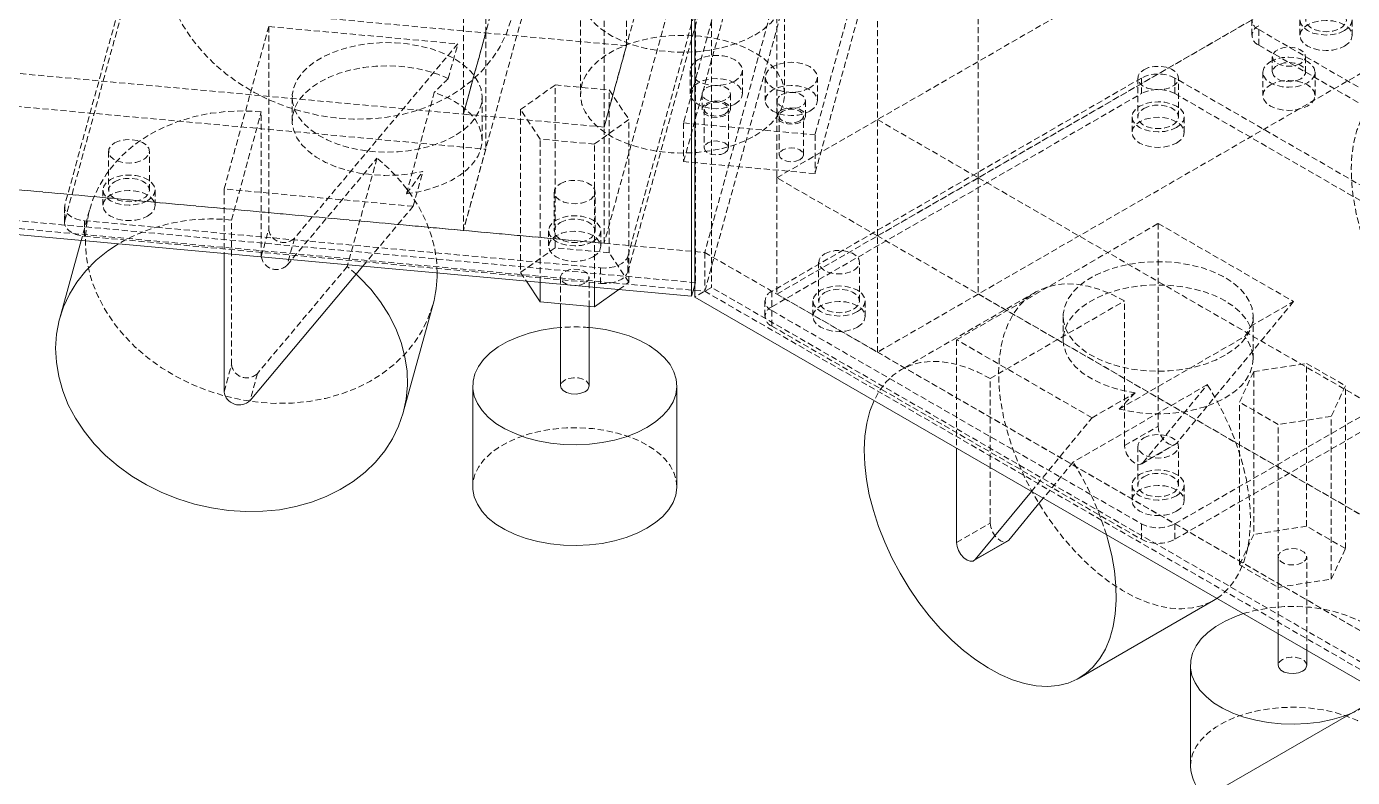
# Model space of a CAD drawing. Header units: millimetres. Extents: x 1529 to 6255, y 1713 to 5797.
# Drawn here: x 5266.6 to 5545.8, y 4392.5 to 4550.7 of the extents above; entities that cross this region are included whole.
import ezdxf

# ---------------------------------------------------------------- set-up
doc = ezdxf.new("R2010")
doc.units = ezdxf.units.MM
doc.linetypes.add('HIDDEN', pattern=[1.905, 1.27, -0.635])

msp = doc.modelspace()

# ---------------------------------------------------------------- linework, layer by layer
at = {"color": 7, "linetype": 'Continuous', "lineweight": 15}
for p, q in [((5406.684, 5062.166), (5406.684, 4493.854)), ((5407.32, 4493.667), (5407.32, 5061.979)), ((5012.694, 4529.878), (5406.684, 4493.854)), ((5278.15, 4505.606), (5273.646, 4489.19)), ((5308.246, 4502.854), (5308.246, 4473.719)), ((5313.699, 4471.893), (5337.465, 4500.183)), ((5371.89, 4497.035), (5374.81, 4492.643)), ((5374.81, 4492.643), (5374.81, 4496.768)), ((5386.215, 4491.6), (5386.215, 4495.725)), ((5386.215, 4491.6), (5391.343, 4495.256)), ((5406.684, 4493.854), (5407.32, 4496.173)), ((5407.029, 4495.112), (5407.32, 4495.085)), ((5345.974, 4469.347), (5352.231, 4492.154)), ((5374.81, 4492.643), (5386.215, 4491.6)), ((5379.077, 4492.253), (5379.077, 4474.96)), ((5570.902, 4399.233), (5407.32, 4493.667)), ((5385.077, 4474.96), (5385.077, 4491.704)), ((5360.577, 4474.96), (5360.577, 4453.73)), ((5403.577, 4453.73), (5403.577, 4474.96)), ((5462.474, 4461.827), (5462.474, 4441.968)), ((5466.378, 4438.387), (5478.211, 4452.742)), ((5480.723, 4451.292), (5473.449, 4442.469)), ((5466.095, 4438.145), (5473.166, 4442.228)), ((5473.449, 4442.469), (5466.378, 4438.387)), ((5473.166, 4442.228), (5473.449, 4442.469)), ((5488.294, 4413.421), (5516.578, 4429.75)), ((5516.578, 4429.75), (5517.281, 4430.187)), ((5530.185, 4422.738), (5530.185, 4416.098)), ((5536.185, 4416.098), (5536.185, 4419.274)), ((5511.685, 4416.098), (5511.685, 4394.868)), ((5552.375, 4409.928), (5102.411, 4150.17))]:
    msp.add_line(p, q, dxfattribs=at)
at = {"color": 7, "linetype": 'HIDDEN', "lineweight": 0}
for p, q in [((5407.466, 5062.063), (5407.466, 4496.705)), ((5410.855, 5064.02), (5410.855, 4495.708)), ((5363.317, 4549.304), (5363.317, 5055.56)), ((5392.948, 5052.85), (5392.948, 4546.595)), ((5358.624, 5038.454), (5358.624, 4532.199)), ((5388.255, 5035.745), (5388.255, 4529.49)), ((5424.609, 5025.052), (5424.609, 4518.797)), ((5467.035, 4518.797), (5467.035, 5025.052)), ((5445.822, 5012.806), (5445.822, 4506.55)), ((5401.644, 4688.999), (5358.624, 4532.199)), ((5388.255, 4529.49), (5431.275, 4686.289)), ((5401.644, 4664.502), (5358.624, 4507.703)), ((5431.275, 4661.793), (5388.255, 4504.994)), ((5452.461, 4659.856), (5409.441, 4503.056)), ((5438.164, 4651.244), (5405, 4530.366)), ((5409.441, 4494.891), (5452.461, 4651.691)), ((5465.819, 4648.716), (5432.655, 4527.838)), ((5405, 4522.201), (5438.164, 4643.079)), ((5465.819, 4640.55), (5432.655, 4519.672)), ((5424.609, 4518.797), (5619.063, 4631.053)), ((5445.822, 4506.55), (5640.276, 4618.807)), ((5424.609, 4494.3), (5619.063, 4606.556)), ((5640.276, 4594.31), (5445.822, 4482.054)), ((5067.011, 4576.397), (5363.317, 4549.304)), ((5291.912, 4575.775), (5274.704, 4513.055)), ((5274.704, 4509.789), (5291.912, 4572.509)), ((5393.227, 4502.218), (5410.435, 4564.938)), ((5062.318, 4559.291), (5358.624, 4532.199)), ((5393.227, 4498.952), (5410.435, 4561.672)), ((5383.26, 4557.637), (5383.26, 4536.407)), ((5426.26, 4536.407), (5426.26, 4557.637)), ((5067.011, 4551.9), (5363.317, 4524.808)), ((5524.649, 4552.04), (5524.649, 4548.773)), ((5534.756, 4552.04), (5534.756, 4548.773)), ((5545.756, 4548.773), (5545.756, 4552.04)), ((5308.246, 4516.435), (5317.632, 4550.646)), ((5317.632, 4550.646), (5357.446, 4547.006)), ((5317.632, 4550.646), (5317.632, 4507.93)), ((5358.624, 4532.199), (5363.317, 4549.304)), ((5363.317, 4549.304), (5363.317, 4524.808)), ((5392.948, 4546.595), (5363.317, 4549.304)), ((5526.114, 4549.999), (5603.896, 4505.096)), ((5526.114, 4549.999), (5526.114, 4546.732)), ((5357.446, 4547.006), (5323.085, 4506.103)), ((5355.434, 4539.672), (5357.446, 4547.006)), ((5392.948, 4546.595), (5388.255, 4529.49)), ((5526.114, 4546.732), (5603.896, 4501.83)), ((5528.943, 4544.305), (5528.943, 4541.039)), ((5535.943, 4541.039), (5535.943, 4544.305)), ((5406.364, 4541.411), (5406.364, 4536.512)), ((5417.364, 4536.512), (5417.364, 4541.411)), ((5422.167, 4539.966), (5422.167, 4535.067)), ((5501.365, 4539.793), (5423.583, 4494.891)), ((5433.167, 4535.067), (5433.167, 4539.966)), ((5500.601, 4539.795), (5500.601, 4531.629)), ((5501.365, 4536.527), (5501.365, 4539.793)), ((5586.218, 4494.891), (5508.436, 4539.793)), ((5508.436, 4539.793), (5508.436, 4536.527)), ((5509.201, 4531.629), (5509.201, 4539.795)), ((5526.943, 4541.039), (5526.943, 4536.14)), ((5537.943, 4536.14), (5537.943, 4541.039)), ((5012.694, 4539.332), (5409.441, 4503.056)), ((5346.642, 4515.445), (5352.494, 4536.773)), ((5370.672, 4533.161), (5377.939, 4538.341)), ((5377.939, 4504.047), (5377.939, 4538.341)), ((5377.939, 4538.341), (5389.344, 4537.299)), ((5389.344, 4537.299), (5393.482, 4531.076)), ((5389.344, 4503.004), (5389.344, 4537.299)), ((5358.624, 4507.703), (5062.318, 4534.795)), ((5322.569, 4535.731), (5322.569, 4530.831)), ((5362.569, 4526.749), (5362.569, 4535.731)), ((5408.864, 4536.512), (5408.864, 4533.245)), ((5414.864, 4533.245), (5414.864, 4536.512)), ((5423.583, 4491.625), (5501.365, 4536.527)), ((5424.667, 4535.067), (5424.667, 4531.8)), ((5430.667, 4531.8), (5430.667, 4535.067)), ((5508.436, 4536.527), (5586.218, 4491.625)), ((5012.694, 4531.167), (5407.029, 4495.112)), ((5407.466, 4496.705), (5013.477, 4532.728)), ((5309.81, 4509.889), (5316.067, 4532.696)), ((5316.067, 4502.228), (5316.067, 4532.696)), ((5358.624, 4532.199), (5388.255, 4529.49)), ((5358.624, 4507.703), (5358.624, 4532.199)), ((5370.672, 4533.161), (5370.672, 4498.866)), ((5374.81, 4526.938), (5370.672, 4533.161)), ((5409.314, 4533.245), (5409.314, 4525.08)), ((5414.414, 4525.08), (5414.414, 4533.245)), ((5425.117, 4531.8), (5425.117, 4523.635)), ((5430.217, 4523.635), (5430.217, 4531.8)), ((5499.401, 4531.629), (5499.401, 4528.363)), ((5510.401, 4528.363), (5510.401, 4531.629)), ((5393.482, 4531.076), (5386.215, 4525.895)), ((5388.255, 4504.994), (5388.255, 4529.49)), ((5393.482, 4496.781), (5393.482, 4531.076)), ((5405, 4530.366), (5432.655, 4527.838)), ((5405, 4530.366), (5405, 4522.201)), ((5424.609, 4518.797), (5445.822, 4531.043)), ((5445.822, 4531.043), (5467.035, 4518.797)), ((5374.81, 4496.768), (5374.81, 4526.938)), ((5386.215, 4525.895), (5374.81, 4526.938)), ((5386.215, 4495.725), (5386.215, 4525.895)), ((5432.655, 4527.838), (5432.655, 4519.672)), ((5283.923, 4524.368), (5283.923, 4516.203)), ((5292.524, 4516.203), (5292.524, 4524.368)), ((5321.521, 4500.402), (5340.431, 4522.911)), ((5340.431, 4522.911), (5334.173, 4500.104)), ((5363.317, 4524.808), (5358.624, 4507.703)), ((5348.06, 4512.795), (5350.072, 4520.129)), ((5432.655, 4519.672), (5405, 4522.201)), ((5424.609, 4518.797), (5424.609, 4494.3)), ((5445.822, 4506.55), (5424.609, 4518.797)), ((5445.822, 4506.55), (5467.035, 4518.797)), ((5467.035, 4518.797), (5679.167, 4396.335)), ((5467.035, 4518.797), (5467.035, 4494.3)), ((5282.723, 4516.203), (5282.723, 4512.937)), ((5293.724, 4512.937), (5293.724, 4516.203)), ((5348.06, 4512.795), (5308.246, 4516.435)), ((5308.246, 4516.435), (5308.246, 4502.854)), ((5377.754, 4515.789), (5377.754, 4507.624)), ((5386.354, 4507.624), (5386.354, 4515.789)), ((5274.643, 4512.604), (5274.643, 4509.338)), ((5274.704, 4513.055), (5274.704, 4509.789)), ((5279.904, 4511.998), (5278.15, 4505.606)), ((5337.465, 4500.183), (5348.06, 4512.795)), ((5278.86, 4509.753), (5387.506, 4499.819)), ((5278.86, 4509.753), (5278.86, 4506.487)), ((5309.81, 4479.421), (5309.81, 4509.889)), ((5462.474, 4484.685), (5504.901, 4509.177)), ((5504.901, 4509.177), (5533.405, 4492.722)), ((5504.901, 4509.177), (5504.901, 4466.46)), ((5278.86, 4506.487), (5387.506, 4496.553)), ((5316.067, 4502.228), (5317.632, 4507.93)), ((5323.085, 4506.103), (5321.521, 4500.402)), ((5388.255, 4504.994), (5358.624, 4507.703)), ((5376.554, 4507.624), (5376.554, 4504.357)), ((5387.554, 4504.357), (5387.554, 4507.624)), ((5445.822, 4482.054), (5445.822, 4506.55)), ((5657.954, 4384.089), (5445.822, 4506.55)), ((5377.939, 4504.047), (5370.672, 4498.866)), ((5389.344, 4503.004), (5377.939, 4504.047)), ((5393.482, 4496.781), (5389.344, 4503.004)), ((5393.227, 4502.218), (5393.227, 4498.952)), ((5409.441, 4503.056), (5409.441, 4494.891)), ((5409.441, 4503.056), (5694.335, 4338.591)), ((5433.425, 4501.015), (5433.425, 4492.85)), ((5442.025, 4492.85), (5442.025, 4501.015)), ((5334.173, 4500.104), (5315.263, 4477.594)), ((5336.041, 4498.488), (5334.173, 4500.104)), ((5370.672, 4498.866), (5371.89, 4497.035)), ((5379.077, 4497.824), (5379.077, 4492.253)), ((5385.077, 4491.704), (5385.077, 4497.824)), ((5387.506, 4496.553), (5387.506, 4499.819)), ((5391.343, 4495.256), (5393.482, 4496.781)), ((5407.32, 4496.173), (5407.466, 4496.705)), ((5410.855, 4495.708), (5407.32, 4493.667)), ((5407.32, 4495.085), (5409.441, 4494.891)), ((5409.441, 4494.891), (5694.335, 4330.425)), ((5692.921, 4332.875), (5410.855, 4495.708)), ((5423.583, 4494.891), (5423.583, 4491.625)), ((5422.119, 4492.85), (5422.119, 4489.584)), ((5424.609, 4494.3), (5445.822, 4482.054)), ((5432.225, 4492.85), (5432.225, 4489.584)), ((5443.225, 4489.584), (5443.225, 4492.85)), ((5467.035, 4494.3), (5445.822, 4482.054)), ((5479.081, 4494.703), (5450.797, 4478.375)), ((5679.167, 4371.839), (5467.035, 4494.3)), ((5469.545, 4476.518), (5497.83, 4492.847)), ((5497.83, 4462.378), (5497.83, 4492.847)), ((5533.405, 4492.722), (5508.805, 4462.879)), ((5524.309, 4487.471), (5533.405, 4492.722)), ((5423.583, 4490.809), (5501.365, 4445.907)), ((5423.583, 4490.809), (5423.583, 4487.543)), ((5484.901, 4489.584), (5484.901, 4484.685)), ((5508.436, 4445.907), (5586.218, 4490.809)), ((5524.901, 4480.602), (5524.901, 4489.584)), ((5423.583, 4487.543), (5501.365, 4442.64)), ((5508.436, 4442.64), (5586.218, 4487.543)), ((5490.978, 4468.229), (5462.474, 4484.685)), ((5462.474, 4484.685), (5462.474, 4461.827)), ((5496.686, 4470.075), (5523.136, 4485.344)), ((5657.954, 4359.593), (5445.822, 4482.054)), ((5308.246, 4473.719), (5309.81, 4479.421)), ((5525.02, 4477.969), (5536.173, 4479.694)), ((5536.173, 4479.694), (5544.338, 4474.981)), ((5536.173, 4445.4), (5536.173, 4479.694)), ((5315.263, 4477.594), (5313.699, 4471.893)), ((5469.545, 4446.05), (5469.545, 4476.518)), ((5522.031, 4471.53), (5525.02, 4477.969)), ((5525.02, 4477.969), (5525.02, 4443.674)), ((5515.272, 4475.22), (5486.988, 4458.892)), ((5490.978, 4468.229), (5500.074, 4473.48)), ((5501.734, 4458.797), (5515.272, 4475.22)), ((5544.338, 4474.981), (5541.35, 4468.542)), ((5544.338, 4440.686), (5544.338, 4474.981)), ((5522.031, 4437.236), (5522.031, 4471.53)), ((5530.196, 4466.817), (5522.031, 4471.53)), ((5478.211, 4452.742), (5490.978, 4468.229)), ((5541.35, 4468.542), (5530.196, 4466.817)), ((5541.35, 4434.247), (5541.35, 4468.542)), ((5497.83, 4462.378), (5504.901, 4466.46)), ((5530.196, 4432.522), (5530.196, 4466.817)), ((5500.601, 4462.236), (5500.601, 4454.071)), ((5501.451, 4458.556), (5508.522, 4462.638)), ((5508.805, 4462.879), (5501.734, 4458.797)), ((5509.201, 4454.071), (5509.201, 4462.236)), ((5486.988, 4458.892), (5480.723, 4451.292)), ((5499.401, 4454.071), (5499.401, 4450.804)), ((5510.401, 4450.804), (5510.401, 4454.071)), ((5462.474, 4441.968), (5469.545, 4446.05)), ((5501.365, 4442.64), (5501.365, 4445.907)), ((5508.436, 4445.907), (5508.436, 4442.64)), ((5536.173, 4445.4), (5525.02, 4443.674)), ((5544.338, 4440.686), (5536.173, 4445.4)), ((5525.02, 4443.674), (5522.031, 4437.236)), ((5541.35, 4434.247), (5544.338, 4440.686)), ((5522.031, 4437.236), (5530.196, 4432.522)), ((5530.185, 4438.961), (5530.185, 4422.738)), ((5536.185, 4419.274), (5536.185, 4438.961)), ((5530.196, 4432.522), (5541.35, 4434.247))]:
    msp.add_line(p, q, dxfattribs=at)
at = {"color": 7, "linetype": 'HIDDEN', "lineweight": 0, "flags": 128}
for points in [[(5332.493, 4592.565), (5328.882, 4592.749), (5325.306, 4592.64), (5321.799, 4592.239), (5318.393, 4591.549), (5315.121, 4590.576), (5312.015, 4589.332), (5309.104, 4587.826), (5306.416, 4586.074), (5303.976, 4584.092), (5301.808, 4581.899), (5299.932, 4579.516), (5298.366, 4576.965), (5297.126, 4574.272), (5296.222, 4571.461), (5295.664, 4568.559), (5295.456, 4565.595), (5295.601, 4562.595), (5296.098, 4559.59), (5296.942, 4556.607), (5298.124, 4553.674), (5299.633, 4550.821), (5301.455, 4548.073), (5303.574, 4545.458), (5305.967, 4543), (5308.613, 4540.722), (5311.487, 4538.646), (5314.561, 4536.792), (5317.805, 4535.178), (5321.19, 4533.819), (5324.682, 4532.727), (5328.249, 4531.914), (5331.856, 4531.387), (5335.469, 4531.151), (5339.053, 4531.209), (5342.576, 4531.559), (5346.002, 4532.199), (5349.299, 4533.122), (5352.437, 4534.319), (5355.384, 4535.78), (5358.114, 4537.49), (5360.599, 4539.432), (5362.817, 4541.59), (5364.745, 4543.941), (5366.367, 4546.464), (5367.666, 4549.134), (5368.63, 4551.926), (5369.249, 4554.813), (5369.519, 4557.769), (5369.436, 4560.764), (5369.001, 4563.771), (5368.218, 4566.76), (5367.095, 4569.703), (5365.642, 4572.573), (5363.874, 4575.341), (5361.806, 4577.981), (5359.46, 4580.469), (5356.856, 4582.78)], [(5419.963, 4548.86), (5421.782, 4550.055), (5423.322, 4551.373), (5424.557, 4552.795), (5425.467, 4554.296), (5426.037, 4555.852), (5426.257, 4557.438), (5426.125, 4559.026), (5425.641, 4560.592), (5424.815, 4562.109), (5423.66, 4563.553), (5422.194, 4564.9), (5420.442, 4566.127), (5418.433, 4567.215), (5416.199, 4568.146), (5413.777, 4568.904), (5411.207, 4569.477), (5408.531, 4569.856), (5405.793, 4570.034), (5403.039, 4570.008), (5400.312, 4569.78), (5397.659, 4569.352), (5395.122, 4568.731), (5392.744, 4567.929), (5390.562, 4566.957), (5388.614, 4565.833), (5386.931, 4564.573), (5385.541, 4563.2), (5384.466, 4561.736), (5383.725, 4560.204), (5383.329, 4558.63), (5383.285, 4557.04), (5383.593, 4555.46), (5384.249, 4553.915), (5385.242, 4552.431), (5386.555, 4551.033), (5388.167, 4549.743), (5390.052, 4548.583), (5392.178, 4547.572), (5394.511, 4546.726), (5397.012, 4546.059), (5399.64, 4545.582), (5402.353, 4545.303), (5405.104, 4545.226), (5407.851, 4545.354), (5410.546, 4545.683), (5413.146, 4546.208), (5415.609, 4546.921), (5417.894, 4547.81), (5419.963, 4548.86)], [(5544.145, 4549.794), (5543.006, 4549.29), (5541.679, 4548.973), (5540.256, 4548.864), (5538.832, 4548.973), (5537.506, 4549.29), (5536.367, 4549.794), (5535.493, 4550.452), (5534.943, 4551.218), (5534.756, 4552.04), (5534.943, 4552.861), (5535.493, 4553.627), (5536.367, 4554.285), (5537.506, 4554.789), (5538.832, 4555.106), (5540.256, 4555.215), (5541.679, 4555.106), (5543.006, 4554.789), (5544.145, 4554.285), (5545.019, 4553.627), (5545.569, 4552.861), (5545.756, 4552.04), (5545.569, 4551.218), (5545.019, 4550.452), (5544.145, 4549.794)], [(5537.215, 4553.795), (5538.247, 4554.234), (5539.457, 4554.479), (5540.737, 4554.506), (5541.976, 4554.315), (5543.061, 4553.921), (5543.897, 4553.36), (5544.409, 4552.682), (5544.553, 4551.947), (5544.315, 4551.22), (5543.716, 4550.566), (5542.809, 4550.042), (5541.676, 4549.697), (5540.417, 4549.559), (5539.143, 4549.642), (5537.968, 4549.938), (5536.997, 4550.42), (5536.315, 4551.047), (5535.983, 4551.762), (5536.031, 4552.501), (5536.454, 4553.199), (5537.215, 4553.795)], [(5544.145, 4546.528), (5545.019, 4547.186), (5545.569, 4547.952), (5545.756, 4548.773), (5545.569, 4549.595), (5545.019, 4550.361), (5544.145, 4551.019), (5543.006, 4551.523), (5541.679, 4551.84), (5540.256, 4551.948), (5538.832, 4551.84), (5537.506, 4551.523), (5536.367, 4551.019), (5535.493, 4550.361), (5534.943, 4549.595), (5534.756, 4548.773), (5534.943, 4547.952), (5535.493, 4547.186), (5536.367, 4546.528), (5537.506, 4546.024), (5538.832, 4545.706), (5540.256, 4545.598), (5541.679, 4545.706), (5543.006, 4546.024), (5544.145, 4546.528)], [(5419.963, 4527.63), (5421.782, 4528.824), (5423.322, 4530.143), (5424.557, 4531.565), (5425.467, 4533.066), (5426.037, 4534.622), (5426.257, 4536.208), (5426.125, 4537.796), (5425.641, 4539.362), (5424.815, 4540.879), (5423.66, 4542.323), (5422.194, 4543.67), (5420.442, 4544.897), (5418.433, 4545.985), (5416.199, 4546.916), (5413.777, 4547.674), (5411.207, 4548.247), (5408.531, 4548.626), (5405.793, 4548.804), (5403.039, 4548.778), (5400.312, 4548.55), (5397.659, 4548.122), (5395.122, 4547.501), (5392.744, 4546.699), (5390.562, 4545.727), (5388.614, 4544.603), (5386.931, 4543.343), (5385.541, 4541.97), (5384.466, 4540.506), (5383.725, 4538.974), (5383.329, 4537.4), (5383.285, 4535.81), (5383.593, 4534.229), (5384.249, 4532.685), (5385.242, 4531.201), (5386.555, 4529.803), (5388.167, 4528.513), (5390.052, 4527.353), (5392.178, 4526.342), (5394.511, 4525.496), (5397.012, 4524.829), (5399.64, 4524.352), (5402.353, 4524.073), (5405.104, 4523.996), (5407.851, 4524.124), (5410.546, 4524.453), (5413.146, 4524.978), (5415.609, 4525.691), (5417.894, 4526.58), (5419.963, 4527.63)], [(5356.711, 4527.567), (5354.7, 4526.551), (5352.473, 4525.7), (5350.068, 4525.027), (5347.53, 4524.546), (5344.903, 4524.264), (5342.235, 4524.186), (5339.573, 4524.315), (5336.964, 4524.648), (5334.455, 4525.178), (5332.091, 4525.896), (5329.914, 4526.79), (5327.963, 4527.844), (5326.272, 4529.038), (5324.872, 4530.352), (5323.788, 4531.762), (5323.039, 4533.242), (5322.639, 4534.767), (5322.594, 4536.309), (5322.906, 4537.841), (5323.569, 4539.335), (5324.571, 4540.765), (5325.894, 4542.105), (5327.514, 4543.331), (5329.403, 4544.422), (5331.528, 4545.357), (5333.849, 4546.121), (5336.325, 4546.699), (5338.914, 4547.082), (5341.567, 4547.262), (5344.238, 4547.236), (5346.88, 4547.005), (5349.445, 4546.573), (5351.887, 4545.947), (5354.162, 4545.139), (5356.231, 4544.163), (5358.056, 4543.036), (5359.605, 4541.78), (5360.849, 4540.415), (5361.768, 4538.967), (5362.344, 4537.46), (5362.567, 4535.924), (5362.433, 4534.383), (5361.944, 4532.867), (5361.11, 4531.402), (5359.945, 4530.013), (5358.47, 4528.728), (5356.711, 4527.567)], [(5534.917, 4542.877), (5533.98, 4542.49), (5532.875, 4542.3), (5531.724, 4542.328), (5530.651, 4542.57), (5529.772, 4542.999), (5529.182, 4543.571), (5528.946, 4544.222), (5529.088, 4544.882), (5529.594, 4545.479), (5530.409, 4545.95), (5531.444, 4546.242), (5532.587, 4546.324), (5533.715, 4546.188), (5534.705, 4545.847), (5535.449, 4545.34), (5535.868, 4544.72), (5535.916, 4544.055), (5535.587, 4543.418), (5534.917, 4542.877)], [(5355.434, 4539.672), (5353.234, 4540.599), (5350.837, 4541.344), (5348.286, 4541.895), (5345.629, 4542.241), (5342.915, 4542.375), (5340.195, 4542.295), (5337.519, 4542.003), (5334.937, 4541.503), (5332.496, 4540.806), (5330.242, 4539.923), (5328.216, 4538.872), (5326.457, 4537.671), (5324.997, 4536.344), (5323.862, 4534.915), (5323.074, 4533.41), (5322.648, 4531.857), (5322.592, 4530.285), (5322.906, 4528.723), (5323.584, 4527.2), (5324.615, 4525.745), (5325.978, 4524.384), (5327.65, 4523.142), (5329.598, 4522.043), (5331.786, 4521.107), (5334.175, 4520.352), (5336.719, 4519.791), (5339.371, 4519.434), (5342.083, 4519.289), (5344.804, 4519.358), (5347.484, 4519.64), (5350.072, 4520.129)], [(5415.753, 4539.166), (5414.614, 4538.661), (5413.288, 4538.344), (5411.864, 4538.236), (5410.441, 4538.344), (5409.114, 4538.661), (5407.975, 4539.166), (5407.101, 4539.823), (5406.552, 4540.589), (5406.364, 4541.411), (5406.552, 4542.233), (5407.101, 4542.998), (5407.975, 4543.656), (5409.114, 4544.16), (5410.441, 4544.478), (5411.864, 4544.586), (5413.288, 4544.478), (5414.614, 4544.16), (5415.753, 4543.656), (5416.628, 4542.998), (5417.177, 4542.233), (5417.364, 4541.411), (5417.177, 4540.589), (5416.628, 4539.823), (5415.753, 4539.166)], [(5431.556, 4537.721), (5430.417, 4537.216), (5429.091, 4536.899), (5427.667, 4536.791), (5426.244, 4536.899), (5424.917, 4537.216), (5423.778, 4537.721), (5422.904, 4538.378), (5422.355, 4539.144), (5422.167, 4539.966), (5422.355, 4540.788), (5422.904, 4541.553), (5423.778, 4542.211), (5424.917, 4542.716), (5426.244, 4543.033), (5427.667, 4543.141), (5429.091, 4543.033), (5430.417, 4542.716), (5431.556, 4542.211), (5432.431, 4541.553), (5432.98, 4540.788), (5433.167, 4539.966), (5432.98, 4539.144), (5432.431, 4538.378), (5431.556, 4537.721)], [(5528.553, 4543.284), (5529.693, 4543.789), (5531.019, 4544.106), (5532.443, 4544.214), (5533.866, 4544.106), (5535.193, 4543.789), (5536.332, 4543.284), (5537.206, 4542.627), (5537.755, 4541.861), (5537.943, 4541.039), (5537.755, 4540.217), (5537.206, 4539.452), (5536.332, 4538.794), (5535.193, 4538.289), (5533.866, 4537.972), (5532.443, 4537.864), (5531.019, 4537.972), (5529.693, 4538.289), (5528.553, 4538.794), (5527.679, 4539.452), (5527.13, 4540.217), (5526.943, 4541.039), (5527.13, 4541.861), (5527.679, 4542.627), (5528.553, 4543.284)], [(5534.917, 4539.61), (5533.98, 4539.224), (5532.875, 4539.034), (5531.724, 4539.062), (5530.651, 4539.303), (5529.772, 4539.733), (5529.182, 4540.305), (5528.946, 4540.956), (5529.088, 4541.616), (5529.594, 4542.213), (5530.409, 4542.684), (5531.444, 4542.976), (5532.587, 4543.058), (5533.715, 4542.921), (5534.705, 4542.581), (5535.449, 4542.073), (5535.868, 4541.454), (5535.916, 4540.789), (5535.587, 4540.152), (5534.917, 4539.61)], [(5415.753, 4534.266), (5416.628, 4534.924), (5417.177, 4535.69), (5417.364, 4536.512), (5417.177, 4537.333), (5416.628, 4538.099), (5415.753, 4538.757), (5414.614, 4539.261), (5413.288, 4539.578), (5411.864, 4539.687), (5410.441, 4539.578), (5409.114, 4539.261), (5407.975, 4538.757), (5407.101, 4538.099), (5406.552, 4537.333), (5406.364, 4536.512), (5406.552, 4535.69), (5407.101, 4534.924), (5407.975, 4534.266), (5409.114, 4533.762), (5410.441, 4533.445), (5411.864, 4533.336), (5413.288, 4533.445), (5414.614, 4533.762), (5415.753, 4534.266)], [(5501.86, 4541.55), (5502.891, 4541.989), (5504.101, 4542.234), (5505.382, 4542.262), (5506.62, 4542.07), (5507.705, 4541.676), (5508.542, 4541.115), (5509.054, 4540.437), (5509.198, 4539.702), (5508.959, 4538.975), (5508.36, 4538.321), (5507.454, 4537.797), (5506.321, 4537.452), (5505.061, 4537.314), (5503.788, 4537.397), (5502.613, 4537.693), (5501.641, 4538.176), (5500.959, 4538.802), (5500.628, 4539.517), (5500.676, 4540.256), (5501.099, 4540.955), (5501.86, 4541.55)], [(5346.642, 4515.445), (5349.227, 4515.861), (5351.692, 4516.474), (5353.993, 4517.272), (5356.088, 4518.24), (5357.94, 4519.362), (5359.515, 4520.616), (5360.785, 4521.981), (5361.726, 4523.432), (5362.323, 4524.942), (5362.564, 4526.486), (5362.445, 4528.033), (5361.968, 4529.558), (5361.142, 4531.032), (5359.981, 4532.429), (5358.507, 4533.724), (5356.746, 4534.893), (5354.729, 4535.915), (5352.494, 4536.773)], [(5409.743, 4537.736), (5410.597, 4538.081), (5411.603, 4538.237), (5412.641, 4538.184), (5413.585, 4537.93), (5414.322, 4537.505), (5414.762, 4536.96), (5414.853, 4536.361), (5414.583, 4535.78), (5413.986, 4535.287), (5413.132, 4534.942), (5412.126, 4534.786), (5411.088, 4534.839), (5410.144, 4535.093), (5409.407, 4535.518), (5408.967, 4536.063), (5408.876, 4536.662), (5409.145, 4537.243), (5409.743, 4537.736)], [(5431.556, 4532.821), (5432.431, 4533.479), (5432.98, 4534.245), (5433.167, 4535.067), (5432.98, 4535.888), (5432.431, 4536.654), (5431.556, 4537.312), (5430.417, 4537.816), (5429.091, 4538.133), (5427.667, 4538.242), (5426.244, 4538.133), (5424.917, 4537.816), (5423.778, 4537.312), (5422.904, 4536.654), (5422.355, 4535.888), (5422.167, 4535.067), (5422.355, 4534.245), (5422.904, 4533.479), (5423.778, 4532.821), (5424.917, 4532.317), (5426.244, 4532), (5427.667, 4531.892), (5429.091, 4532), (5430.417, 4532.317), (5431.556, 4532.821)], [(5425.546, 4536.291), (5426.4, 4536.636), (5427.406, 4536.792), (5428.444, 4536.739), (5429.388, 4536.485), (5430.125, 4536.06), (5430.565, 4535.515), (5430.656, 4534.916), (5430.386, 4534.335), (5429.789, 4533.842), (5428.935, 4533.497), (5427.929, 4533.341), (5426.891, 4533.394), (5425.947, 4533.648), (5425.21, 4534.073), (5424.77, 4534.618), (5424.679, 4535.218), (5424.948, 4535.799), (5425.546, 4536.291)], [(5528.553, 4538.385), (5529.693, 4538.89), (5531.019, 4539.207), (5532.443, 4539.315), (5533.866, 4539.207), (5535.193, 4538.89), (5536.332, 4538.385), (5537.206, 4537.727), (5537.755, 4536.962), (5537.943, 4536.14), (5537.755, 4535.318), (5537.206, 4534.552), (5536.332, 4533.895), (5535.193, 4533.39), (5533.866, 4533.073), (5532.443, 4532.965), (5531.019, 4533.073), (5529.693, 4533.39), (5528.553, 4533.895), (5527.679, 4534.552), (5527.13, 4535.318), (5526.943, 4536.14), (5527.13, 4536.962), (5527.679, 4537.727), (5528.553, 4538.385)], [(5572.076, 4535.708), (5569.491, 4537.054), (5566.931, 4538.096), (5564.419, 4538.824), (5561.981, 4539.23), (5559.639, 4539.311), (5557.415, 4539.066), (5555.331, 4538.497), (5553.407, 4537.61), (5551.66, 4536.413), (5550.108, 4534.918), (5548.765, 4533.139), (5547.644, 4531.092), (5546.755, 4528.798), (5546.108, 4526.278), (5545.709, 4523.556), (5545.56, 4520.658), (5545.664, 4517.612), (5546.02, 4514.447), (5546.624, 4511.192), (5547.47, 4507.88), (5548.551, 4504.54), (5549.855, 4501.206), (5551.372, 4497.909), (5553.085, 4494.68), (5554.98, 4491.551), (5557.037, 4488.55), (5559.238, 4485.707), (5561.561, 4483.048), (5563.984, 4480.6), (5566.484, 4478.384), (5569.037, 4476.423), (5571.619, 4474.735), (5574.206, 4473.337), (5576.772, 4472.24), (5579.294, 4471.457), (5581.747, 4470.994), (5584.108, 4470.855), (5586.354, 4471.043), (5588.464, 4471.555), (5590.418, 4472.386), (5592.197, 4473.529), (5593.785, 4474.973), (5595.166, 4476.703), (5596.327, 4478.704), (5597.257, 4480.956), (5597.947, 4483.438), (5598.39, 4486.126), (5598.583, 4488.995), (5598.524, 4492.017), (5598.212, 4495.163), (5597.652, 4498.405), (5596.848, 4501.709), (5595.808, 4505.046), (5594.542, 4508.384), (5593.062, 4511.69), (5591.382, 4514.933), (5589.518, 4518.082)], [(5409.743, 4534.47), (5410.597, 4534.815), (5411.603, 4534.971), (5412.641, 4534.918), (5413.585, 4534.664), (5414.322, 4534.239), (5414.762, 4533.694), (5414.853, 4533.094), (5414.583, 4532.513), (5413.986, 4532.021), (5413.132, 4531.676), (5412.126, 4531.52), (5411.088, 4531.573), (5410.144, 4531.827), (5409.407, 4532.252), (5408.967, 4532.797), (5408.876, 4533.396), (5409.145, 4533.977), (5409.743, 4534.47)], [(5413.667, 4532.204), (5412.84, 4531.885), (5411.864, 4531.773), (5410.889, 4531.885), (5410.061, 4532.204), (5409.508, 4532.682), (5409.314, 4533.245), (5409.508, 4533.809), (5410.061, 4534.286), (5410.889, 4534.605), (5411.864, 4534.717), (5412.84, 4534.605), (5413.667, 4534.286), (5414.22, 4533.809), (5414.414, 4533.245), (5414.22, 4532.682), (5413.667, 4532.204)], [(5508.79, 4529.384), (5507.651, 4528.88), (5506.324, 4528.562), (5504.901, 4528.454), (5503.477, 4528.562), (5502.151, 4528.88), (5501.012, 4529.384), (5500.137, 4530.042), (5499.588, 4530.808), (5499.401, 4531.629), (5499.588, 4532.451), (5500.137, 4533.217), (5501.012, 4533.874), (5502.151, 4534.379), (5503.477, 4534.696), (5504.901, 4534.804), (5506.324, 4534.696), (5507.651, 4534.379), (5508.79, 4533.874), (5509.664, 4533.217), (5510.213, 4532.451), (5510.401, 4531.629), (5510.213, 4530.808), (5509.664, 4530.042), (5508.79, 4529.384)], [(5501.86, 4533.385), (5502.891, 4533.824), (5504.101, 4534.068), (5505.382, 4534.096), (5506.62, 4533.905), (5507.705, 4533.511), (5508.542, 4532.95), (5509.054, 4532.272), (5509.198, 4531.537), (5508.959, 4530.809), (5508.36, 4530.155), (5507.454, 4529.632), (5506.321, 4529.286), (5505.061, 4529.149), (5503.788, 4529.232), (5502.613, 4529.527), (5501.641, 4530.01), (5500.959, 4530.637), (5500.628, 4531.351), (5500.676, 4532.091), (5501.099, 4532.789), (5501.86, 4533.385)], [(5316.067, 4532.696), (5312.457, 4532.88), (5308.881, 4532.771), (5305.373, 4532.37), (5301.967, 4531.68), (5298.696, 4530.708), (5295.589, 4529.463), (5292.678, 4527.957), (5289.99, 4526.205), (5287.55, 4524.223), (5285.382, 4522.03), (5283.506, 4519.647), (5281.941, 4517.096), (5280.7, 4514.403), (5279.796, 4511.592), (5279.238, 4508.69), (5279.03, 4505.726), (5279.176, 4502.726), (5279.673, 4499.721), (5280.516, 4496.738), (5281.698, 4493.805), (5283.207, 4490.952), (5285.03, 4488.204), (5287.148, 4485.589), (5289.541, 4483.131), (5292.188, 4480.853), (5295.061, 4478.777), (5298.135, 4476.923), (5301.38, 4475.309), (5304.764, 4473.95), (5308.256, 4472.858), (5311.823, 4472.045), (5315.43, 4471.518), (5319.043, 4471.282), (5322.628, 4471.34), (5326.15, 4471.69), (5329.576, 4472.33), (5332.874, 4473.253), (5336.011, 4474.45), (5338.959, 4475.911), (5341.688, 4477.621), (5344.173, 4479.563), (5346.391, 4481.721), (5348.32, 4484.072), (5349.941, 4486.595), (5351.24, 4489.265), (5352.204, 4492.057), (5352.231, 4492.154)], [(5425.546, 4533.025), (5426.4, 4533.37), (5427.406, 4533.526), (5428.444, 4533.473), (5429.388, 4533.219), (5430.125, 4532.794), (5430.565, 4532.249), (5430.656, 4531.649), (5430.386, 4531.069), (5429.789, 4530.576), (5428.935, 4530.231), (5427.929, 4530.075), (5426.891, 4530.128), (5425.947, 4530.382), (5425.21, 4530.807), (5424.77, 4531.352), (5424.679, 4531.951), (5424.948, 4532.532), (5425.546, 4533.025)], [(5429.471, 4530.76), (5428.643, 4530.44), (5427.667, 4530.328), (5426.692, 4530.44), (5425.864, 4530.76), (5425.311, 4531.237), (5425.117, 4531.8), (5425.312, 4532.364), (5425.864, 4532.841), (5426.692, 4533.16), (5427.667, 4533.273), (5428.643, 4533.16), (5429.471, 4532.841), (5430.023, 4532.364), (5430.217, 4531.8), (5430.023, 4531.237), (5429.471, 4530.76)], [(5508.79, 4526.118), (5509.664, 4526.776), (5510.213, 4527.541), (5510.401, 4528.363), (5510.213, 4529.185), (5509.664, 4529.951), (5508.79, 4530.608), (5507.651, 4531.113), (5506.324, 4531.43), (5504.901, 4531.538), (5503.477, 4531.43), (5502.151, 4531.113), (5501.012, 4530.608), (5500.137, 4529.951), (5499.588, 4529.185), (5499.401, 4528.363), (5499.588, 4527.541), (5500.137, 4526.776), (5501.012, 4526.118), (5502.151, 4525.613), (5503.477, 4525.296), (5504.901, 4525.188), (5506.324, 4525.296), (5507.651, 4525.613), (5508.79, 4526.118)], [(5285.183, 4526.123), (5286.214, 4526.563), (5287.424, 4526.807), (5288.705, 4526.835), (5289.943, 4526.643), (5291.028, 4526.25), (5291.864, 4525.689), (5292.377, 4525.011), (5292.52, 4524.275), (5292.282, 4523.548), (5291.683, 4522.894), (5290.777, 4522.371), (5289.644, 4522.025), (5288.384, 4521.888), (5287.111, 4521.97), (5285.936, 4522.266), (5284.964, 4522.749), (5284.282, 4523.376), (5283.951, 4524.09), (5283.998, 4524.83), (5284.422, 4525.528), (5285.183, 4526.123)], [(5413.667, 4524.039), (5414.22, 4524.517), (5414.414, 4525.08), (5414.22, 4525.643), (5413.667, 4526.121), (5412.84, 4526.44), (5411.864, 4526.552), (5410.889, 4526.44), (5410.061, 4526.121), (5409.508, 4525.643), (5409.314, 4525.08), (5409.508, 4524.517), (5410.061, 4524.039), (5410.889, 4523.72), (5411.864, 4523.608), (5412.84, 4523.72), (5413.667, 4524.039)], [(5353.106, 4498.753), (5353.01, 4500.895), (5352.575, 4503.902), (5351.792, 4506.891), (5350.669, 4509.834), (5349.217, 4512.704), (5347.448, 4515.472), (5345.381, 4518.112), (5343.034, 4520.6), (5340.431, 4522.911)], [(5429.471, 4522.594), (5430.023, 4523.072), (5430.217, 4523.635), (5430.023, 4524.198), (5429.471, 4524.676), (5428.643, 4524.995), (5427.667, 4525.107), (5426.692, 4524.995), (5425.864, 4524.676), (5425.312, 4524.198), (5425.117, 4523.635), (5425.311, 4523.072), (5425.864, 4522.594), (5426.692, 4522.275), (5427.667, 4522.163), (5428.643, 4522.275), (5429.471, 4522.594)], [(5292.113, 4513.958), (5290.974, 4513.453), (5289.647, 4513.136), (5288.223, 4513.028), (5286.8, 4513.136), (5285.474, 4513.453), (5284.334, 4513.958), (5283.46, 4514.615), (5282.911, 4515.381), (5282.723, 4516.203), (5282.911, 4517.025), (5283.46, 4517.79), (5284.334, 4518.448), (5285.474, 4518.953), (5286.8, 4519.27), (5288.224, 4519.378), (5289.647, 4519.27), (5290.974, 4518.953), (5292.113, 4518.448), (5292.987, 4517.79), (5293.536, 4517.025), (5293.724, 4516.203), (5293.536, 4515.381), (5292.987, 4514.615), (5292.113, 4513.958)], [(5285.183, 4517.958), (5286.214, 4518.397), (5287.424, 4518.642), (5288.705, 4518.67), (5289.943, 4518.478), (5291.028, 4518.084), (5291.864, 4517.523), (5292.377, 4516.845), (5292.52, 4516.11), (5292.282, 4515.383), (5291.683, 4514.729), (5290.777, 4514.206), (5289.644, 4513.86), (5288.384, 4513.722), (5287.111, 4513.805), (5285.936, 4514.101), (5284.964, 4514.584), (5284.282, 4515.21), (5283.951, 4515.925), (5283.998, 4516.664), (5284.422, 4517.363), (5285.183, 4517.958)], [(5379.013, 4517.544), (5380.045, 4517.984), (5381.255, 4518.228), (5382.535, 4518.256), (5383.773, 4518.064), (5384.859, 4517.671), (5385.695, 4517.11), (5386.207, 4516.431), (5386.351, 4515.696), (5386.113, 4514.969), (5385.514, 4514.315), (5384.607, 4513.792), (5383.474, 4513.446), (5382.215, 4513.308), (5380.941, 4513.391), (5379.766, 4513.687), (5378.795, 4514.17), (5378.113, 4514.796), (5377.781, 4515.511), (5377.829, 4516.25), (5378.252, 4516.949), (5379.013, 4517.544)], [(5292.113, 4510.692), (5292.987, 4511.349), (5293.536, 4512.115), (5293.724, 4512.937), (5293.536, 4513.758), (5292.987, 4514.524), (5292.113, 4515.182), (5290.974, 4515.686), (5289.647, 4516.004), (5288.224, 4516.112), (5286.8, 4516.004), (5285.474, 4515.686), (5284.334, 4515.182), (5283.46, 4514.524), (5282.911, 4513.758), (5282.723, 4512.937), (5282.911, 4512.115), (5283.46, 4511.349), (5284.334, 4510.692), (5285.474, 4510.187), (5286.8, 4509.87), (5288.223, 4509.762), (5289.647, 4509.87), (5290.974, 4510.187), (5292.113, 4510.692)], [(5274.704, 4513.055), (5274.646, 4512.49), (5274.781, 4511.93), (5275.102, 4511.395), (5275.598, 4510.907), (5276.249, 4510.484), (5277.03, 4510.143), (5277.912, 4509.896), (5278.86, 4509.753)], [(5274.704, 4509.789), (5274.646, 4509.224), (5274.781, 4508.664), (5275.102, 4508.129), (5275.598, 4507.641), (5276.249, 4507.218), (5277.03, 4506.876), (5277.912, 4506.63), (5278.86, 4506.487)], [(5385.943, 4505.378), (5384.804, 4504.874), (5383.477, 4504.557), (5382.054, 4504.448), (5380.63, 4504.557), (5379.304, 4504.874), (5378.165, 4505.378), (5377.291, 4506.036), (5376.741, 4506.802), (5376.554, 4507.624), (5376.741, 4508.445), (5377.291, 4509.211), (5378.165, 4509.869), (5379.304, 4510.373), (5380.63, 4510.69), (5382.054, 4510.799), (5383.477, 4510.69), (5384.804, 4510.373), (5385.943, 4509.869), (5386.817, 4509.211), (5387.366, 4508.445), (5387.554, 4507.624), (5387.366, 4506.802), (5386.817, 4506.036), (5385.943, 4505.378)], [(5379.013, 4509.379), (5380.045, 4509.818), (5381.255, 4510.063), (5382.535, 4510.09), (5383.773, 4509.899), (5384.859, 4509.505), (5385.695, 4508.944), (5386.207, 4508.266), (5386.351, 4507.531), (5386.113, 4506.804), (5385.514, 4506.15), (5384.607, 4505.626), (5383.474, 4505.281), (5382.215, 4505.143), (5380.941, 4505.226), (5379.766, 4505.522), (5378.795, 4506.004), (5378.113, 4506.631), (5377.781, 4507.346), (5377.829, 4508.085), (5378.252, 4508.783), (5379.013, 4509.379)], [(5385.943, 4502.112), (5386.817, 4502.77), (5387.366, 4503.536), (5387.554, 4504.357), (5387.366, 4505.179), (5386.817, 4505.945), (5385.943, 4506.603), (5384.804, 4507.107), (5383.477, 4507.424), (5382.054, 4507.533), (5380.63, 4507.424), (5379.304, 4507.107), (5378.165, 4506.603), (5377.291, 4505.945), (5376.741, 4505.179), (5376.554, 4504.357), (5376.741, 4503.536), (5377.291, 4502.77), (5378.165, 4502.112), (5379.304, 4501.608), (5380.63, 4501.291), (5382.054, 4501.182), (5383.477, 4501.291), (5384.804, 4501.608), (5385.943, 4502.112)], [(5434.685, 4502.771), (5435.716, 4503.21), (5436.926, 4503.454), (5438.207, 4503.482), (5439.445, 4503.291), (5440.53, 4502.897), (5441.366, 4502.336), (5441.879, 4501.658), (5442.022, 4500.923), (5441.784, 4500.196), (5441.185, 4499.541), (5440.279, 4499.018), (5439.146, 4498.672), (5437.886, 4498.535), (5436.613, 4498.618), (5435.438, 4498.914), (5434.466, 4499.396), (5433.784, 4500.023), (5433.452, 4500.737), (5433.5, 4501.477), (5433.924, 4502.175), (5434.685, 4502.771)], [(5387.506, 4499.819), (5388.485, 4499.786), (5389.456, 4499.863), (5390.382, 4500.049), (5391.227, 4500.335), (5391.96, 4500.711), (5392.552, 4501.162), (5392.979, 4501.671), (5393.227, 4502.218)], [(5519.043, 4481.42), (5517.032, 4480.404), (5514.804, 4479.553), (5512.4, 4478.88), (5509.861, 4478.399), (5507.235, 4478.117), (5504.566, 4478.04), (5501.904, 4478.168), (5499.295, 4478.501), (5496.786, 4479.031), (5494.422, 4479.75), (5492.245, 4480.644), (5490.294, 4481.697), (5488.603, 4482.891), (5487.203, 4484.205), (5486.12, 4485.615), (5485.371, 4487.095), (5484.97, 4488.62), (5484.926, 4490.162), (5485.238, 4491.694), (5485.9, 4493.188), (5486.902, 4494.618), (5488.225, 4495.958), (5489.845, 4497.184), (5491.735, 4498.275), (5493.859, 4499.21), (5496.18, 4499.974), (5498.657, 4500.552), (5501.245, 4500.935), (5503.898, 4501.115), (5506.57, 4501.089), (5509.211, 4500.858), (5511.776, 4500.426), (5514.218, 4499.8), (5516.493, 4498.992), (5518.562, 4498.016), (5520.387, 4496.89), (5521.936, 4495.633), (5523.181, 4494.268), (5524.099, 4492.82), (5524.675, 4491.314), (5524.898, 4489.777), (5524.764, 4488.236), (5524.276, 4486.72), (5523.442, 4485.255), (5522.277, 4483.867), (5520.802, 4482.581), (5519.043, 4481.42)], [(5384.198, 4496.599), (5383.345, 4496.254), (5382.338, 4496.098), (5381.3, 4496.151), (5380.356, 4496.405), (5379.619, 4496.83), (5379.179, 4497.375), (5379.088, 4497.975), (5379.358, 4498.555), (5379.956, 4499.048), (5380.809, 4499.393), (5381.815, 4499.549), (5382.853, 4499.496), (5383.798, 4499.242), (5384.534, 4498.817), (5384.975, 4498.272), (5385.065, 4497.673), (5384.796, 4497.092), (5384.198, 4496.599)], [(5387.506, 4496.553), (5388.485, 4496.52), (5389.456, 4496.597), (5390.382, 4496.782), (5391.227, 4497.069), (5391.96, 4497.444), (5392.552, 4497.896), (5392.979, 4498.405), (5393.227, 4498.952)], [(5441.615, 4490.605), (5440.475, 4490.1), (5439.149, 4489.783), (5437.725, 4489.675), (5436.302, 4489.783), (5434.975, 4490.1), (5433.836, 4490.605), (5432.962, 4491.262), (5432.413, 4492.028), (5432.225, 4492.85), (5432.413, 4493.672), (5432.962, 4494.438), (5433.836, 4495.095), (5434.975, 4495.6), (5436.302, 4495.917), (5437.725, 4496.025), (5439.149, 4495.917), (5440.475, 4495.6), (5441.615, 4495.095), (5442.489, 4494.438), (5443.038, 4493.672), (5443.225, 4492.85), (5443.038, 4492.028), (5442.489, 4491.262), (5441.615, 4490.605)], [(5434.685, 4494.605), (5435.716, 4495.045), (5436.926, 4495.289), (5438.207, 4495.317), (5439.445, 4495.125), (5440.53, 4494.732), (5441.366, 4494.171), (5441.879, 4493.492), (5442.022, 4492.757), (5441.784, 4492.03), (5441.185, 4491.376), (5440.279, 4490.853), (5439.146, 4490.507), (5437.886, 4490.369), (5436.613, 4490.452), (5435.438, 4490.748), (5434.466, 4491.231), (5433.784, 4491.857), (5433.452, 4492.572), (5433.5, 4493.311), (5433.924, 4494.01), (5434.685, 4494.605)], [(5497.83, 4492.847), (5495.245, 4494.193), (5492.684, 4495.235), (5490.173, 4495.962), (5487.735, 4496.369), (5485.393, 4496.449), (5483.169, 4496.204), (5481.085, 4495.636), (5479.16, 4494.749), (5477.414, 4493.552), (5475.861, 4492.057), (5474.518, 4490.277), (5473.397, 4488.231), (5472.509, 4485.937), (5471.862, 4483.417), (5471.463, 4480.695), (5471.314, 4477.797), (5471.418, 4474.751), (5471.774, 4471.585), (5472.377, 4468.331), (5473.224, 4465.018), (5474.304, 4461.679), (5475.609, 4458.345), (5477.125, 4455.048), (5478.839, 4451.819), (5480.734, 4448.689), (5482.791, 4445.689), (5484.991, 4442.845), (5487.314, 4440.187), (5489.737, 4437.738), (5492.238, 4435.523), (5494.791, 4433.562), (5497.373, 4431.874), (5499.96, 4430.475), (5502.526, 4429.379), (5505.048, 4428.595), (5507.501, 4428.132), (5509.862, 4427.994), (5512.108, 4428.182), (5514.218, 4428.694), (5516.172, 4429.525), (5516.578, 4429.75)], [(5524.309, 4487.471), (5523.474, 4488.968), (5522.293, 4490.385), (5520.791, 4491.696), (5518.993, 4492.877), (5516.934, 4493.907), (5514.652, 4494.765), (5512.19, 4495.436), (5509.592, 4495.908), (5506.907, 4496.172), (5504.184, 4496.223), (5501.475, 4496.06), (5498.83, 4495.686), (5496.297, 4495.107), (5493.924, 4494.336), (5491.754, 4493.386), (5489.828, 4492.274), (5488.182, 4491.021), (5486.846, 4489.651), (5485.844, 4488.189), (5485.196, 4486.662), (5484.913, 4485.098), (5485.001, 4483.527), (5485.458, 4481.977), (5486.276, 4480.477), (5487.439, 4479.055), (5488.926, 4477.738), (5490.709, 4476.549), (5492.755, 4475.511), (5495.027, 4474.644), (5497.481, 4473.963), (5500.074, 4473.48)], [(5441.615, 4487.339), (5442.489, 4487.996), (5443.038, 4488.762), (5443.225, 4489.584), (5443.038, 4490.406), (5442.489, 4491.171), (5441.615, 4491.829), (5440.475, 4492.334), (5439.149, 4492.651), (5437.725, 4492.759), (5436.302, 4492.651), (5434.975, 4492.334), (5433.836, 4491.829), (5432.962, 4491.171), (5432.413, 4490.406), (5432.225, 4489.584), (5432.413, 4488.762), (5432.962, 4487.996), (5433.836, 4487.339), (5434.975, 4486.834), (5436.302, 4486.517), (5437.725, 4486.409), (5439.149, 4486.517), (5440.475, 4486.834), (5441.615, 4487.339)], [(5496.686, 4470.075), (5499.202, 4469.535), (5501.82, 4469.194), (5504.494, 4469.058), (5507.174, 4469.131), (5509.814, 4469.41), (5512.366, 4469.891), (5514.783, 4470.564), (5517.022, 4471.418), (5519.043, 4472.438), (5520.809, 4473.604), (5522.289, 4474.897), (5523.455, 4476.292), (5524.288, 4477.765), (5524.771, 4479.289), (5524.896, 4480.837), (5524.662, 4482.38), (5524.072, 4483.892), (5523.136, 4485.344)], [(5469.545, 4476.518), (5466.96, 4477.865), (5464.4, 4478.907), (5461.889, 4479.634), (5459.451, 4480.04), (5457.108, 4480.121), (5454.885, 4479.876), (5452.801, 4479.307), (5450.876, 4478.42), (5449.129, 4477.224), (5447.577, 4475.729), (5446.234, 4473.949), (5445.113, 4471.903), (5445.094, 4471.86)], [(5385.077, 4474.96), (5384.975, 4475.409), (5384.534, 4475.954), (5383.798, 4476.379), (5382.853, 4476.633), (5381.815, 4476.686), (5380.809, 4476.53), (5379.956, 4476.185), (5379.358, 4475.692), (5379.088, 4475.111), (5379.077, 4474.96)], [(5517.281, 4430.187), (5517.951, 4430.668), (5519.539, 4432.111), (5520.92, 4433.842), (5522.081, 4435.843), (5523.011, 4438.095), (5523.701, 4440.577), (5524.144, 4443.265), (5524.337, 4446.133), (5524.278, 4449.155), (5523.966, 4452.302), (5523.406, 4455.543), (5522.602, 4458.848), (5521.562, 4462.185), (5520.296, 4465.522), (5518.816, 4468.828), (5517.136, 4472.071), (5515.272, 4475.22)], [(5403.577, 4453.73), (5403.442, 4455.12), (5402.958, 4456.686), (5402.132, 4458.203), (5400.977, 4459.647), (5399.511, 4460.994), (5397.759, 4462.221), (5395.75, 4463.309), (5393.516, 4464.24), (5391.094, 4464.998), (5388.524, 4465.571), (5385.848, 4465.95), (5383.11, 4466.128), (5380.356, 4466.102), (5377.629, 4465.874), (5374.976, 4465.446), (5372.439, 4464.825), (5370.061, 4464.023), (5367.879, 4463.051), (5365.931, 4461.926), (5364.248, 4460.667), (5362.858, 4459.294), (5361.783, 4457.83), (5361.042, 4456.298), (5360.646, 4454.724), (5360.577, 4453.73)], [(5501.86, 4463.991), (5502.891, 4464.431), (5504.101, 4464.675), (5505.382, 4464.703), (5506.62, 4464.511), (5507.705, 4464.118), (5508.542, 4463.557), (5509.054, 4462.878), (5509.198, 4462.143), (5508.959, 4461.416), (5508.36, 4460.762), (5507.454, 4460.239), (5506.321, 4459.893), (5505.061, 4459.755), (5503.788, 4459.838), (5502.613, 4460.134), (5501.641, 4460.617), (5500.959, 4461.243), (5500.628, 4461.958), (5500.676, 4462.697), (5501.099, 4463.396), (5501.86, 4463.991)], [(5504.901, 4466.46), (5505.009, 4465.625), (5505.323, 4464.749), (5505.811, 4463.924), (5506.423, 4463.232), (5507.095, 4462.745), (5507.761, 4462.513), (5508.351, 4462.559), (5508.805, 4462.879)], [(5501.734, 4458.797), (5501.28, 4458.477), (5500.69, 4458.431), (5500.024, 4458.663), (5499.352, 4459.15), (5498.74, 4459.842), (5498.252, 4460.667), (5497.938, 4461.543), (5497.83, 4462.378)], [(5508.79, 4451.825), (5507.651, 4451.321), (5506.324, 4451.004), (5504.901, 4450.895), (5503.477, 4451.004), (5502.151, 4451.321), (5501.012, 4451.825), (5500.137, 4452.483), (5499.588, 4453.249), (5499.401, 4454.071), (5499.588, 4454.892), (5500.137, 4455.658), (5501.012, 4456.316), (5502.151, 4456.82), (5503.477, 4457.137), (5504.901, 4457.246), (5506.324, 4457.137), (5507.651, 4456.82), (5508.79, 4456.316), (5509.664, 4455.658), (5510.213, 4454.892), (5510.401, 4454.071), (5510.213, 4453.249), (5509.664, 4452.483), (5508.79, 4451.825)], [(5501.86, 4455.826), (5502.891, 4456.265), (5504.101, 4456.51), (5505.382, 4456.537), (5506.62, 4456.346), (5507.705, 4455.952), (5508.542, 4455.391), (5509.054, 4454.713), (5509.198, 4453.978), (5508.959, 4453.251), (5508.36, 4452.597), (5507.454, 4452.073), (5506.321, 4451.728), (5505.061, 4451.59), (5503.788, 4451.673), (5502.613, 4451.969), (5501.641, 4452.451), (5500.959, 4453.078), (5500.628, 4453.793), (5500.676, 4454.532), (5501.099, 4455.231), (5501.86, 4455.826)], [(5508.79, 4448.559), (5509.664, 4449.217), (5510.213, 4449.983), (5510.401, 4450.804), (5510.213, 4451.626), (5509.664, 4452.392), (5508.79, 4453.05), (5507.651, 4453.554), (5506.324, 4453.871), (5504.901, 4453.979), (5503.477, 4453.871), (5502.151, 4453.554), (5501.012, 4453.05), (5500.137, 4452.392), (5499.588, 4451.626), (5499.401, 4450.804), (5499.588, 4449.983), (5500.137, 4449.217), (5501.012, 4448.559), (5502.151, 4448.055), (5503.477, 4447.738), (5504.901, 4447.629), (5506.324, 4447.738), (5507.651, 4448.055), (5508.79, 4448.559)], [(5469.545, 4446.05), (5469.654, 4445.215), (5469.968, 4444.339), (5470.456, 4443.513), (5471.067, 4442.822), (5471.74, 4442.335), (5472.406, 4442.103), (5472.995, 4442.149), (5473.166, 4442.228)], [(5535.306, 4437.736), (5534.453, 4437.391), (5533.446, 4437.236), (5532.408, 4437.288), (5531.464, 4437.542), (5530.727, 4437.968), (5530.287, 4438.513), (5530.196, 4439.112), (5530.466, 4439.693), (5531.064, 4440.186), (5531.917, 4440.531), (5532.923, 4440.686), (5533.961, 4440.634), (5534.906, 4440.38), (5535.642, 4439.954), (5536.083, 4439.409), (5536.173, 4438.81), (5535.904, 4438.229), (5535.306, 4437.736)], [(5548.388, 4407.321), (5550.207, 4408.516), (5551.747, 4409.835), (5552.982, 4411.256), (5553.892, 4412.757), (5554.462, 4414.314), (5554.682, 4415.899), (5554.55, 4417.487), (5554.066, 4419.053), (5553.24, 4420.57), (5552.085, 4422.014), (5550.619, 4423.361), (5548.867, 4424.588), (5546.858, 4425.676), (5544.624, 4426.607), (5542.202, 4427.365), (5539.632, 4427.938), (5536.956, 4428.317), (5534.218, 4428.495), (5531.464, 4428.47), (5528.737, 4428.241), (5526.084, 4427.813), (5523.547, 4427.193), (5522.84, 4426.978)], [(5536.185, 4416.098), (5536.083, 4416.546), (5535.642, 4417.091), (5534.906, 4417.516), (5533.961, 4417.771), (5532.923, 4417.823), (5531.917, 4417.667), (5531.064, 4417.322), (5530.466, 4416.83), (5530.196, 4416.249), (5530.185, 4416.098)], [(5554.314, 4392.573), (5554.462, 4393.083), (5554.682, 4394.669), (5554.55, 4396.257), (5554.066, 4397.823), (5553.24, 4399.34), (5552.085, 4400.784), (5550.619, 4402.131), (5548.867, 4403.358), (5546.858, 4404.446), (5544.624, 4405.377), (5542.202, 4406.135), (5539.632, 4406.708), (5536.956, 4407.087), (5534.218, 4407.265), (5531.464, 4407.24), (5528.737, 4407.011), (5526.084, 4406.583), (5523.547, 4405.963), (5521.169, 4405.16), (5518.987, 4404.188), (5517.039, 4403.064), (5515.356, 4401.805), (5513.966, 4400.431), (5512.891, 4398.967), (5512.15, 4397.435), (5511.754, 4395.861), (5511.685, 4394.868)], [(5545.3, 4405.844), (5546.319, 4406.271), (5548.388, 4407.321)]]:
    msp.add_lwpolyline(points, dxfattribs=at)
at = {"color": 7, "linetype": 'Continuous', "lineweight": 15, "flags": 128}
for points in [[(5285.982, 4504.89), (5283.733, 4503.398), (5281.293, 4501.416), (5279.125, 4499.223), (5277.249, 4496.84), (5275.683, 4494.289), (5274.443, 4491.596), (5273.539, 4488.785), (5272.98, 4485.883), (5272.773, 4482.918), (5272.918, 4479.919), (5273.415, 4476.914), (5274.259, 4473.93), (5275.441, 4470.998), (5276.95, 4468.145), (5278.772, 4465.397), (5280.891, 4462.782), (5283.284, 4460.323), (5285.93, 4458.045), (5288.804, 4455.97), (5291.878, 4454.116), (5295.122, 4452.502), (5298.507, 4451.142), (5301.999, 4450.051), (5305.566, 4449.238), (5309.173, 4448.711), (5312.786, 4448.475), (5316.37, 4448.533), (5319.893, 4448.883), (5323.319, 4449.522), (5326.616, 4450.445), (5329.754, 4451.643), (5332.701, 4453.104), (5335.431, 4454.813), (5337.916, 4456.756), (5340.134, 4458.914), (5342.062, 4461.265), (5343.684, 4463.787), (5344.983, 4466.457), (5345.947, 4469.25), (5346.566, 4472.137), (5346.836, 4475.093), (5346.753, 4478.088), (5346.318, 4481.095), (5345.535, 4484.084), (5344.412, 4487.027), (5342.959, 4489.896), (5341.191, 4492.665), (5339.123, 4495.305), (5336.777, 4497.793), (5336.041, 4498.488)], [(5379.077, 4487.251), (5377.629, 4487.104), (5374.976, 4486.676), (5372.439, 4486.055), (5370.061, 4485.253), (5367.879, 4484.281), (5365.931, 4483.156), (5364.248, 4481.897), (5362.858, 4480.524), (5361.783, 4479.06), (5361.042, 4477.528), (5360.646, 4475.954), (5360.602, 4474.364), (5360.91, 4472.783), (5361.566, 4471.239), (5362.559, 4469.755), (5363.872, 4468.357), (5365.485, 4467.067), (5367.369, 4465.907), (5369.495, 4464.896), (5371.828, 4464.05), (5374.329, 4463.383), (5376.957, 4462.906), (5379.67, 4462.627), (5382.421, 4462.55), (5385.168, 4462.678), (5387.863, 4463.007), (5390.463, 4463.532), (5392.926, 4464.245), (5395.211, 4465.134), (5397.28, 4466.184), (5397.28, 4466.184)], [(5397.28, 4466.184), (5399.099, 4467.378), (5400.639, 4468.697), (5401.874, 4470.119), (5402.784, 4471.62), (5403.354, 4473.176), (5403.574, 4474.761), (5403.442, 4476.35), (5402.958, 4477.916), (5402.132, 4479.433), (5400.977, 4480.877), (5399.511, 4482.224), (5397.759, 4483.451), (5395.75, 4484.539), (5393.516, 4485.47), (5391.094, 4486.228), (5388.524, 4486.801), (5385.848, 4487.18), (5385.077, 4487.251)], [(5379.077, 4474.96), (5379.179, 4474.512), (5379.619, 4473.967), (5380.356, 4473.542), (5381.3, 4473.288), (5382.338, 4473.235), (5383.345, 4473.391), (5384.198, 4473.736)], [(5445.094, 4471.86), (5444.225, 4469.609), (5443.578, 4467.089), (5443.178, 4464.367), (5443.03, 4461.469), (5443.134, 4458.423), (5443.489, 4455.257), (5444.093, 4452.003), (5444.94, 4448.69), (5446.02, 4445.351), (5447.325, 4442.017), (5448.841, 4438.719), (5450.555, 4435.491), (5452.449, 4432.361), (5454.507, 4429.36), (5456.707, 4426.517), (5459.03, 4423.859), (5461.453, 4421.41), (5463.953, 4419.195), (5466.507, 4417.234), (5469.089, 4415.546), (5471.676, 4414.147), (5474.242, 4413.051), (5476.764, 4412.267), (5479.217, 4411.804), (5481.577, 4411.666), (5483.823, 4411.853), (5485.934, 4412.365), (5487.888, 4413.197), (5489.667, 4414.34), (5491.255, 4415.783), (5492.635, 4417.514), (5493.796, 4419.514), (5494.726, 4421.766), (5495.416, 4424.248), (5495.86, 4426.937), (5496.053, 4429.805), (5495.993, 4432.827), (5495.682, 4435.974), (5495.122, 4439.215), (5494.318, 4442.52), (5493.997, 4443.629)], [(5360.577, 4453.73), (5360.602, 4453.134), (5360.91, 4451.553), (5361.566, 4450.009), (5362.559, 4448.525), (5363.872, 4447.127), (5365.485, 4445.837), (5367.369, 4444.677), (5369.495, 4443.666), (5371.828, 4442.82), (5374.329, 4442.153), (5376.957, 4441.676), (5379.67, 4441.397), (5382.421, 4441.32), (5385.168, 4441.448), (5387.863, 4441.777), (5390.463, 4442.302), (5392.926, 4443.015), (5395.211, 4443.904), (5397.28, 4444.954)], [(5397.28, 4444.954), (5399.099, 4446.148), (5400.639, 4447.467), (5401.874, 4448.889), (5402.784, 4450.39), (5403.354, 4451.946), (5403.574, 4453.531), (5403.577, 4453.73)], [(5462.474, 4441.968), (5462.583, 4441.133), (5462.897, 4440.257), (5463.385, 4439.431), (5463.996, 4438.74), (5464.669, 4438.253), (5465.334, 4438.021), (5465.924, 4438.067), (5466.378, 4438.387)], [(5522.84, 4426.978), (5521.169, 4426.39), (5518.987, 4425.418), (5517.039, 4424.294), (5515.356, 4423.035), (5513.966, 4421.662), (5512.891, 4420.197), (5512.15, 4418.665), (5511.754, 4417.091), (5511.71, 4415.501), (5512.018, 4413.921), (5512.674, 4412.376), (5513.667, 4410.892), (5514.98, 4409.494), (5516.593, 4408.205), (5518.477, 4407.045), (5520.603, 4406.033), (5522.936, 4405.187), (5525.437, 4404.52), (5528.065, 4404.043), (5530.778, 4403.764), (5533.529, 4403.688), (5536.276, 4403.815), (5538.971, 4404.144), (5541.571, 4404.669), (5544.034, 4405.382), (5545.3, 4405.844)], [(5530.185, 4416.098), (5530.287, 4415.65), (5530.727, 4415.104), (5531.464, 4414.679), (5532.408, 4414.425), (5533.446, 4414.373), (5534.453, 4414.528), (5535.306, 4414.873)]]:
    msp.add_lwpolyline(points, dxfattribs=at)
at = {"color": 7, "linetype": 'HIDDEN', "lineweight": 0}
for centre, radius, start, end in [((5526.888, 4552.04), 2.183, 110.78436, 249.21564), ((5526.888, 4548.773), 2.183, 110.78436, 249.21564), ((5504.901, 4532.97), 7.685, 62.60999, 117.39001), ((5504.901, 4529.704), 7.685, 62.60999, 117.39001), ((5305.517, 4471.065), 39.06, 83.68977, 120.00735), ((5320.811, 4508.367), 3.209, 187.83809, 315.12846), ((5319.246, 4502.666), 3.209, 187.83909, 315.12819), ((5424.358, 4492.85), 2.183, 110.78315, 249.21685), ((5424.358, 4489.584), 2.183, 110.78315, 249.21685), ((5382.077, 4450.286), 37.086, 85.36022, 94.64001), ((5312.989, 4479.858), 3.209, 187.83844, 315.12884), ((5434.111, 4425.369), 62.608, 16.95755, 32.37471), ((5504.901, 4452.73), 7.685, 242.60949, 297.39046), ((5504.901, 4449.464), 7.685, 242.60949, 297.39046)]:
    msp.add_arc(centre, radius, start, end, dxfattribs=at)
at = {"color": 7, "linetype": 'Continuous', "lineweight": 15}
for centre, radius, start, end in [((5328.379, 4498.673), 24.727, 344.71434, 0.18497), ((5311.425, 4474.157), 3.209, 187.83946, 315.12782), ((5383.653, 4475.055), 1.427, 292.47293, 356.2056), ((5534.761, 4416.192), 1.428, 292.47467, 356.20524), ((5520.724, 4395.26), 9.047, 182.48371, 230.17253)]:
    msp.add_arc(centre, radius, start, end, dxfattribs=at)
at = {"color": 7, "linetype": 'HIDDEN', "lineweight": 0}
for centre, major_axis, ratio, start_param, end_param in [((5342.569, 4517.778), (19.652, 25.982), 0.1429392, 0.6852984, 0.8647749), ((5342.569, 4517.778), (19.652, 25.982), 0.1429392, 4.7307003, 4.9101769), ((5504.901, 4471.631), (19.74, 18.693), 0.1720537, 5.6984379, 5.8779145), ((5504.901, 4471.631), (19.74, 18.693), 0.1720537, 1.6530359, 1.8325125)]:
    msp.add_ellipse(centre, major_axis=major_axis, ratio=ratio, start_param=start_param, end_param=end_param, dxfattribs=at)

doc.saveas('drawing.dxf')
